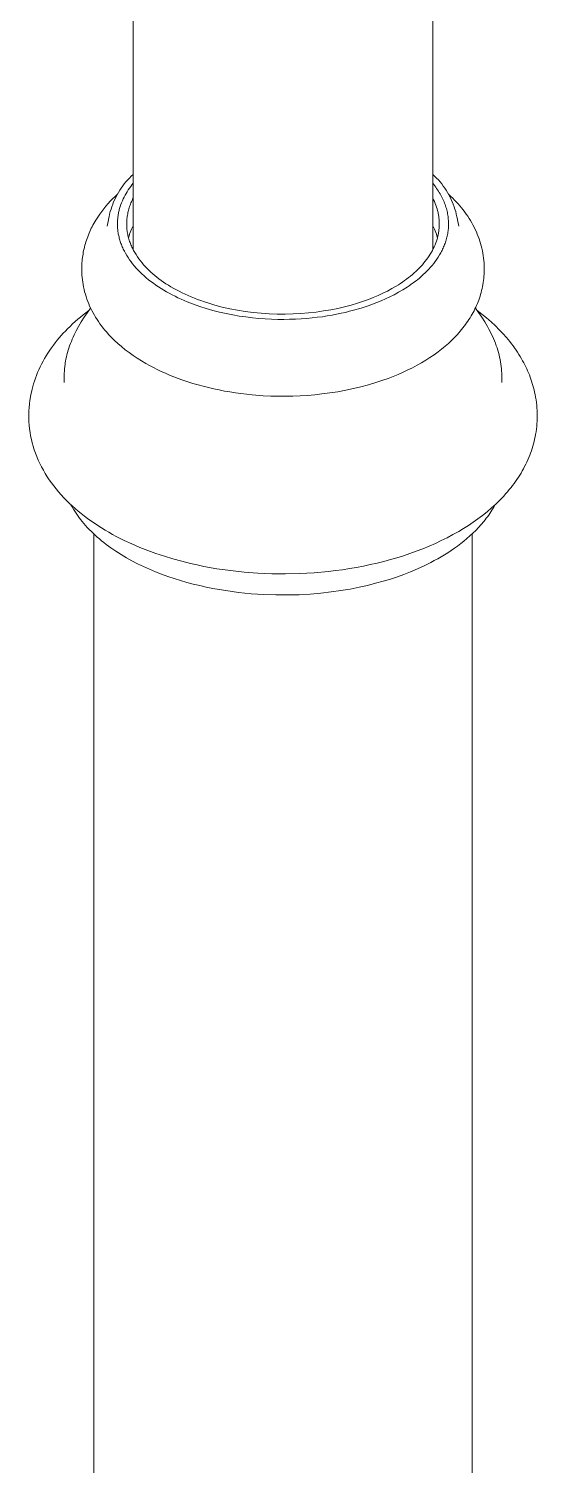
# Model space of a CAD drawing. Header units: millimetres. Extents: x -124 to 15640, y 659 to 4121.
# Drawn here: x 15412 to 15514.3, y 2555.3 to 2844.8 of the extents above; entities that cross this region are included whole.
import ezdxf

# ---------------------------------------------------------------- set-up
doc = ezdxf.new("R2010")
doc.units = ezdxf.units.MM
doc.layers.add('ZANO_R', color=7, linetype='Continuous', lineweight=0)

msp = doc.modelspace()

# ---------------------------------------------------------------- linework, layer by layer
at = {"layer": 'ZANO_R'}
for p, q in [((15433, 2800.29), (15433, 3364.63)), ((15493.3, 3366.05), (15493.3, 2800.29)), ((15431.2, 2813.55), (15431.53, 2813.96)), ((15431.53, 2813.96), (15431.88, 2814.35)), ((15431.88, 2814.35), (15432.24, 2814.73)), ((15432.24, 2814.73), (15432.61, 2815.1)), ((15432.61, 2815.1), (15433, 2815.46)), ((15493.3, 2815.46), (15493.68, 2815.1)), ((15493.68, 2815.1), (15494.06, 2814.73)), ((15494.06, 2814.73), (15494.42, 2814.35)), ((15494.42, 2814.35), (15494.76, 2813.96)), ((15494.76, 2813.96), (15495.1, 2813.55)), ((15428.85, 2810.57), (15429.34, 2811.05)), ((15429.28, 2810.43), (15429.5, 2810.9)), ((15429.34, 2811.05), (15429.84, 2811.52)), ((15429.5, 2810.9), (15429.75, 2811.37)), ((15429.75, 2811.37), (15430.01, 2811.82)), ((15430.01, 2811.82), (15430.28, 2812.27)), ((15430.28, 2812.27), (15430.57, 2812.71)), ((15430.57, 2812.71), (15430.88, 2813.14)), ((15430.88, 2813.14), (15431.2, 2813.55)), ((15431.17, 2810.9), (15430.98, 2810.53)), ((15431.36, 2811.27), (15431.17, 2810.9)), ((15431.57, 2811.64), (15431.36, 2811.27)), ((15431.78, 2811.99), (15431.57, 2811.64)), ((15432.01, 2812.34), (15431.78, 2811.99)), ((15432.24, 2812.69), (15432.01, 2812.34)), ((15432.49, 2813.03), (15432.24, 2812.69)), ((15432.74, 2813.36), (15432.49, 2813.03)), ((15433, 2813.69), (15432.74, 2813.36)), ((15493.3, 2813.69), (15493.51, 2813.43)), ((15493.51, 2813.43), (15493.71, 2813.17)), ((15493.71, 2813.17), (15493.9, 2812.91)), ((15493.9, 2812.91), (15494.08, 2812.65)), ((15494.08, 2812.65), (15494.26, 2812.39)), ((15494.26, 2812.39), (15494.44, 2812.12)), ((15494.44, 2812.12), (15494.6, 2811.85)), ((15494.6, 2811.85), (15494.76, 2811.59)), ((15494.76, 2811.59), (15494.91, 2811.32)), ((15494.91, 2811.32), (15495.05, 2811.05)), ((15495.05, 2811.05), (15495.19, 2810.78)), ((15495.1, 2813.55), (15495.42, 2813.13)), ((15495.42, 2813.13), (15495.72, 2812.71)), ((15495.72, 2812.71), (15496.01, 2812.27)), ((15496.01, 2812.27), (15496.29, 2811.82)), ((15496.29, 2811.82), (15496.55, 2811.37)), ((15496.45, 2811.52), (15496.95, 2811.05)), ((15496.55, 2811.37), (15496.79, 2810.9)), ((15496.79, 2810.9), (15497.02, 2810.43)), ((15496.95, 2811.05), (15497.33, 2810.68)), ((15426.27, 2807.49), (15426.66, 2808.02)), ((15426.66, 2808.02), (15427.06, 2808.55)), ((15427.06, 2808.55), (15427.49, 2809.07)), ((15427.49, 2809.07), (15427.93, 2809.58)), ((15427.93, 2809.58), (15428.38, 2810.08)), ((15428.38, 2810.08), (15428.85, 2810.57)), ((15428.38, 2807.97), (15428.53, 2808.47)), ((15428.53, 2808.47), (15428.69, 2808.97)), ((15428.69, 2808.97), (15428.87, 2809.46)), ((15428.87, 2809.46), (15429.06, 2809.95)), ((15429.06, 2809.95), (15429.28, 2810.43)), ((15430.15, 2808.18), (15430.1, 2807.98)), ((15430.2, 2808.38), (15430.15, 2808.18)), ((15430.25, 2808.58), (15430.2, 2808.38)), ((15430.37, 2808.98), (15430.25, 2808.58)), ((15430.51, 2809.38), (15430.37, 2808.98)), ((15430.65, 2809.77), (15430.51, 2809.38)), ((15430.81, 2810.15), (15430.65, 2809.77)), ((15430.98, 2810.53), (15430.81, 2810.15)), ((15431.93, 2807.78), (15431.99, 2808.03)), ((15431.99, 2808.03), (15432.05, 2808.27)), ((15432.05, 2808.27), (15432.12, 2808.52)), ((15432.12, 2808.52), (15432.2, 2808.76)), ((15432.2, 2808.76), (15432.28, 2809)), ((15432.28, 2809), (15432.36, 2809.25)), ((15432.36, 2809.25), (15432.45, 2809.49)), ((15432.45, 2809.49), (15432.55, 2809.73)), ((15432.55, 2809.73), (15432.66, 2809.97)), ((15432.66, 2809.97), (15432.76, 2810.21)), ((15432.76, 2810.21), (15432.88, 2810.45)), ((15432.88, 2810.45), (15433, 2810.69)), ((15493.3, 2810.69), (15493.47, 2810.34)), ((15493.47, 2810.34), (15493.64, 2809.99)), ((15493.64, 2809.99), (15493.79, 2809.63)), ((15493.79, 2809.63), (15493.93, 2809.27)), ((15493.93, 2809.27), (15494.05, 2808.9)), ((15494.05, 2808.9), (15494.17, 2808.54)), ((15494.17, 2808.54), (15494.27, 2808.17)), ((15494.27, 2808.17), (15494.36, 2807.79)), ((15495.19, 2810.78), (15495.32, 2810.51)), ((15495.32, 2810.51), (15495.44, 2810.24)), ((15495.44, 2810.24), (15495.56, 2809.97)), ((15495.56, 2809.97), (15495.67, 2809.7)), ((15495.67, 2809.7), (15495.77, 2809.43)), ((15495.77, 2809.43), (15495.87, 2809.16)), ((15495.87, 2809.16), (15495.95, 2808.88)), ((15495.95, 2808.88), (15496.03, 2808.61)), ((15496.03, 2808.61), (15496.11, 2808.34)), ((15496.11, 2808.34), (15496.18, 2808.07)), ((15496.18, 2808.07), (15496.24, 2807.8)), ((15497.02, 2810.43), (15497.23, 2809.95)), ((15497.23, 2809.95), (15497.43, 2809.46)), ((15497.33, 2810.68), (15497.7, 2810.3)), ((15497.43, 2809.46), (15497.61, 2808.97)), ((15497.61, 2808.97), (15497.77, 2808.47)), ((15497.7, 2810.3), (15498.07, 2809.91)), ((15497.77, 2808.47), (15497.91, 2807.97)), ((15498.07, 2809.91), (15498.42, 2809.52)), ((15498.42, 2809.52), (15498.76, 2809.12)), ((15498.76, 2809.12), (15499.1, 2808.72)), ((15499.1, 2808.72), (15499.42, 2808.31)), ((15499.42, 2808.31), (15499.74, 2807.89)), ((15424.73, 2804.94), (15424.9, 2805.27)), ((15424.9, 2805.27), (15425.08, 2805.6)), ((15425.08, 2805.6), (15425.26, 2805.92)), ((15425.26, 2805.92), (15425.45, 2806.24)), ((15425.45, 2806.24), (15425.85, 2806.87)), ((15425.85, 2806.87), (15426.27, 2807.49)), ((15427.75, 2805.06), (15428.03, 2806.35)), ((15427.98, 2805.91), (15428.05, 2806.43)), ((15428.05, 2806.43), (15428.14, 2806.95)), ((15428.14, 2806.95), (15428.25, 2807.46)), ((15428.25, 2807.46), (15428.38, 2807.97)), ((15429.83, 2805.89), (15429.82, 2805.68)), ((15429.82, 2805.68), (15429.82, 2805.46)), ((15429.82, 2805.46), (15429.82, 2805.25)), ((15429.82, 2805.25), (15429.83, 2805.03)), ((15429.84, 2806.1), (15429.83, 2805.89)), ((15429.85, 2806.31), (15429.84, 2806.1)), ((15429.87, 2806.52), (15429.85, 2806.31)), ((15429.89, 2806.73), (15429.87, 2806.52)), ((15429.92, 2806.94), (15429.89, 2806.73)), ((15429.95, 2807.15), (15429.92, 2806.94)), ((15429.98, 2807.36), (15429.95, 2807.15)), ((15430.02, 2807.57), (15429.98, 2807.36)), ((15430.06, 2807.77), (15430.02, 2807.57)), ((15430.1, 2807.98), (15430.06, 2807.77)), ((15431.68, 2805.57), (15431.69, 2805.82)), ((15431.68, 2805.33), (15431.68, 2805.57)), ((15431.69, 2805.08), (15431.68, 2805.33)), ((15431.69, 2805.82), (15431.7, 2806.06)), ((15431.7, 2806.06), (15431.71, 2806.31)), ((15431.71, 2806.31), (15431.74, 2806.55)), ((15431.74, 2806.55), (15431.76, 2806.8)), ((15431.76, 2806.8), (15431.8, 2807.04)), ((15431.8, 2807.04), (15431.84, 2807.29)), ((15431.84, 2807.29), (15431.88, 2807.54)), ((15431.88, 2807.54), (15431.93, 2807.78)), ((15433, 2805.14), (15432.83, 2804.81)), ((15493.47, 2804.81), (15493.3, 2805.14)), ((15494.36, 2807.79), (15494.4, 2807.61)), ((15494.4, 2807.61), (15494.44, 2807.42)), ((15494.44, 2807.42), (15494.47, 2807.23)), ((15494.47, 2807.23), (15494.5, 2807.04)), ((15494.5, 2807.04), (15494.53, 2806.85)), ((15494.53, 2806.85), (15494.55, 2806.66)), ((15494.55, 2806.66), (15494.57, 2806.47)), ((15494.57, 2806.47), (15494.58, 2806.28)), ((15494.58, 2806.28), (15494.6, 2806.09)), ((15494.6, 2806.09), (15494.61, 2805.9)), ((15494.61, 2805.13), (15494.6, 2804.93)), ((15494.61, 2805.9), (15494.61, 2805.7)), ((15494.61, 2805.7), (15494.61, 2805.51)), ((15494.61, 2805.51), (15494.61, 2805.32)), ((15494.61, 2805.32), (15494.61, 2805.13)), ((15496.24, 2807.8), (15496.29, 2807.53)), ((15496.29, 2807.53), (15496.33, 2807.26)), ((15496.33, 2807.26), (15496.37, 2806.99)), ((15496.37, 2806.99), (15496.41, 2806.72)), ((15496.41, 2806.72), (15496.43, 2806.45)), ((15496.43, 2806.45), (15496.45, 2806.18)), ((15496.45, 2806.18), (15496.47, 2805.91)), ((15496.47, 2805.12), (15496.46, 2804.86)), ((15496.47, 2805.91), (15496.47, 2805.65)), ((15496.47, 2805.65), (15496.47, 2805.38)), ((15496.47, 2805.38), (15496.47, 2805.12)), ((15497.91, 2807.97), (15498.04, 2807.46)), ((15498.04, 2807.46), (15498.15, 2806.94)), ((15498.15, 2806.94), (15498.25, 2806.43)), ((15498.25, 2806.43), (15498.32, 2805.91)), ((15498.27, 2806.35), (15498.54, 2805.06)), ((15499.74, 2807.89), (15500.04, 2807.47)), ((15500.04, 2807.47), (15500.33, 2807.05)), ((15500.33, 2807.05), (15500.61, 2806.61)), ((15500.61, 2806.61), (15500.89, 2806.17)), ((15500.89, 2806.17), (15501.15, 2805.73)), ((15501.15, 2805.73), (15501.39, 2805.28)), ((15501.39, 2805.28), (15501.63, 2804.82)), ((15423.48, 2801.88), (15423.59, 2802.23)), ((15423.59, 2802.23), (15423.71, 2802.58)), ((15423.71, 2802.58), (15423.83, 2802.92)), ((15423.83, 2802.92), (15423.97, 2803.27)), ((15423.97, 2803.27), (15424.11, 2803.61)), ((15424.11, 2803.61), (15424.25, 2803.94)), ((15424.25, 2803.94), (15424.4, 2804.28)), ((15424.4, 2804.28), (15424.56, 2804.61)), ((15424.56, 2804.61), (15424.73, 2804.94)), ((15429.83, 2805.03), (15429.84, 2804.82)), ((15429.84, 2804.82), (15429.86, 2804.6)), ((15429.86, 2804.6), (15429.88, 2804.38)), ((15429.88, 2804.38), (15429.9, 2804.17)), ((15429.9, 2804.17), (15429.93, 2803.95)), ((15429.93, 2803.95), (15429.96, 2803.73)), ((15429.96, 2803.73), (15430, 2803.51)), ((15430, 2803.51), (15430.04, 2803.29)), ((15430.04, 2803.29), (15430.09, 2803.07)), ((15430.09, 2803.07), (15430.14, 2802.86)), ((15430.14, 2802.86), (15430.19, 2802.64)), ((15430.19, 2802.64), (15430.25, 2802.42)), ((15430.25, 2802.42), (15430.31, 2802.2)), ((15431.7, 2804.84), (15431.69, 2805.08)), ((15431.72, 2804.6), (15431.7, 2804.84)), ((15431.74, 2804.35), (15431.72, 2804.6)), ((15431.77, 2804.11), (15431.74, 2804.35)), ((15431.81, 2803.87), (15431.77, 2804.11)), ((15431.85, 2803.63), (15431.81, 2803.87)), ((15431.89, 2803.39), (15431.85, 2803.63)), ((15431.94, 2803.15), (15431.89, 2803.39)), ((15432, 2802.92), (15431.94, 2803.15)), ((15432.06, 2802.68), (15432, 2802.92)), ((15432.16, 2803.08), (15432.05, 2802.72)), ((15432.13, 2802.45), (15432.06, 2802.68)), ((15432.2, 2802.21), (15432.13, 2802.45)), ((15432.27, 2803.43), (15432.16, 2803.08)), ((15432.28, 2801.98), (15432.2, 2802.21)), ((15432.39, 2803.78), (15432.27, 2803.43)), ((15432.53, 2804.13), (15432.39, 2803.78)), ((15432.68, 2804.47), (15432.53, 2804.13)), ((15432.83, 2804.81), (15432.68, 2804.47)), ((15493.62, 2804.47), (15493.47, 2804.81)), ((15493.77, 2804.13), (15493.62, 2804.47)), ((15493.9, 2803.78), (15493.77, 2804.13)), ((15494.03, 2803.43), (15493.9, 2803.78)), ((15494.14, 2803.08), (15494.03, 2803.43)), ((15494.1, 2802.23), (15494.04, 2802.04)), ((15494.16, 2802.43), (15494.1, 2802.23)), ((15494.25, 2802.72), (15494.14, 2803.08)), ((15494.22, 2802.62), (15494.16, 2802.43)), ((15494.27, 2802.81), (15494.22, 2802.62)), ((15494.32, 2803), (15494.27, 2802.81)), ((15494.36, 2803.2), (15494.32, 2803)), ((15494.4, 2803.39), (15494.36, 2803.2)), ((15494.44, 2803.58), (15494.4, 2803.39)), ((15494.47, 2803.78), (15494.44, 2803.58)), ((15494.5, 2803.97), (15494.47, 2803.78)), ((15494.53, 2804.16), (15494.5, 2803.97)), ((15494.55, 2804.36), (15494.53, 2804.16)), ((15494.57, 2804.55), (15494.55, 2804.36)), ((15494.59, 2804.74), (15494.57, 2804.55)), ((15494.6, 2804.93), (15494.59, 2804.74)), ((15496.01, 2802.3), (15495.94, 2802.05)), ((15496.08, 2802.55), (15496.01, 2802.3)), ((15496.15, 2802.8), (15496.08, 2802.55)), ((15496.21, 2803.05), (15496.15, 2802.8)), ((15496.26, 2803.31), (15496.21, 2803.05)), ((15496.31, 2803.56), (15496.26, 2803.31)), ((15496.35, 2803.82), (15496.31, 2803.56)), ((15496.38, 2804.07), (15496.35, 2803.82)), ((15496.41, 2804.33), (15496.38, 2804.07)), ((15496.44, 2804.59), (15496.41, 2804.33)), ((15496.46, 2804.86), (15496.44, 2804.59)), ((15501.63, 2804.82), (15501.86, 2804.35)), ((15501.86, 2804.35), (15502.07, 2803.9)), ((15502.07, 2803.9), (15502.26, 2803.44)), ((15502.26, 2803.44), (15502.45, 2802.97)), ((15502.45, 2802.97), (15502.62, 2802.5)), ((15502.62, 2802.5), (15502.78, 2802.03)), ((15422.83, 2799.08), (15422.89, 2799.43)), ((15422.89, 2799.43), (15422.95, 2799.78)), ((15422.95, 2799.78), (15423.02, 2800.14)), ((15423.02, 2800.14), (15423.1, 2800.49)), ((15423.1, 2800.49), (15423.18, 2800.84)), ((15423.18, 2800.84), (15423.27, 2801.19)), ((15423.27, 2801.19), (15423.37, 2801.54)), ((15423.37, 2801.54), (15423.48, 2801.88)), ((15430.31, 2802.2), (15430.38, 2801.98)), ((15430.38, 2801.98), (15430.46, 2801.76)), ((15430.46, 2801.76), (15430.53, 2801.54)), ((15430.53, 2801.54), (15430.62, 2801.32)), ((15430.62, 2801.32), (15430.7, 2801.1)), ((15430.7, 2801.1), (15430.79, 2800.88)), ((15430.79, 2800.88), (15430.89, 2800.66)), ((15430.89, 2800.66), (15430.99, 2800.44)), ((15430.99, 2800.44), (15431.1, 2800.22)), ((15431.1, 2800.22), (15431.21, 2800.01)), ((15431.21, 2800.01), (15431.44, 2799.57)), ((15431.44, 2799.57), (15431.69, 2799.14)), ((15432.36, 2801.75), (15432.28, 2801.98)), ((15432.45, 2801.52), (15432.36, 2801.75)), ((15432.54, 2801.29), (15432.45, 2801.52)), ((15432.63, 2801.06), (15432.54, 2801.29)), ((15432.73, 2800.84), (15432.63, 2801.06)), ((15432.84, 2800.61), (15432.73, 2800.84)), ((15432.95, 2800.39), (15432.84, 2800.61)), ((15433.07, 2800.17), (15432.95, 2800.39)), ((15433.18, 2799.95), (15433.07, 2800.17)), ((15433.31, 2799.73), (15433.18, 2799.95)), ((15433.44, 2799.51), (15433.31, 2799.73)), ((15433.57, 2799.3), (15433.44, 2799.51)), ((15492.8, 2799.41), (15492.56, 2799.04)), ((15493.02, 2799.78), (15492.8, 2799.41)), ((15493.22, 2800.15), (15493.02, 2799.78)), ((15493.41, 2800.52), (15493.22, 2800.15)), ((15493.59, 2800.9), (15493.41, 2800.52)), ((15493.76, 2801.28), (15493.59, 2800.9)), ((15493.91, 2801.66), (15493.76, 2801.28)), ((15494.04, 2802.04), (15493.91, 2801.66)), ((15494.8, 2799.47), (15494.67, 2799.24)), ((15494.92, 2799.69), (15494.8, 2799.47)), ((15495.05, 2799.92), (15494.92, 2799.69)), ((15495.16, 2800.15), (15495.05, 2799.92)), ((15495.28, 2800.38), (15495.16, 2800.15)), ((15495.39, 2800.61), (15495.28, 2800.38)), ((15495.49, 2800.85), (15495.39, 2800.61)), ((15495.59, 2801.09), (15495.49, 2800.85)), ((15495.68, 2801.33), (15495.59, 2801.09)), ((15495.77, 2801.57), (15495.68, 2801.33)), ((15495.86, 2801.81), (15495.77, 2801.57)), ((15495.94, 2802.05), (15495.86, 2801.81)), ((15502.78, 2802.03), (15502.92, 2801.55)), ((15502.92, 2801.55), (15503.06, 2801.07)), ((15503.06, 2801.07), (15503.18, 2800.58)), ((15503.18, 2800.58), (15503.29, 2800.09)), ((15503.29, 2800.09), (15503.38, 2799.6)), ((15503.38, 2799.6), (15503.46, 2799.11)), ((15422.63, 2796.63), (15422.64, 2796.98)), ((15422.63, 2796.15), (15422.63, 2796.63)), ((15422.64, 2796.98), (15422.66, 2797.33)), ((15422.66, 2797.33), (15422.68, 2797.68)), ((15422.68, 2797.68), (15422.71, 2798.04)), ((15422.71, 2798.04), (15422.74, 2798.39)), ((15422.74, 2798.39), (15422.78, 2798.73)), ((15422.78, 2798.73), (15422.83, 2799.08)), ((15431.69, 2799.14), (15431.96, 2798.71)), ((15431.96, 2798.71), (15432.25, 2798.28)), ((15432.25, 2798.28), (15432.56, 2797.86)), ((15432.56, 2797.86), (15432.88, 2797.44)), ((15432.88, 2797.44), (15433.22, 2797.03)), ((15433.22, 2797.03), (15433.58, 2796.61)), ((15433.84, 2798.88), (15433.57, 2799.3)), ((15433.58, 2796.61), (15433.96, 2796.21)), ((15434.14, 2798.46), (15433.84, 2798.88)), ((15434.44, 2798.05), (15434.14, 2798.46)), ((15434.77, 2797.65), (15434.44, 2798.05)), ((15435.1, 2797.26), (15434.77, 2797.65)), ((15435.45, 2796.87), (15435.1, 2797.26)), ((15435.81, 2796.5), (15435.45, 2796.87)), ((15436.18, 2796.13), (15435.81, 2796.5)), ((15490.58, 2796.59), (15490.25, 2796.26)), ((15490.9, 2796.93), (15490.58, 2796.59)), ((15491.21, 2797.27), (15490.9, 2796.93)), ((15491.5, 2797.62), (15491.21, 2797.27)), ((15491.79, 2797.97), (15491.5, 2797.62)), ((15492.06, 2798.32), (15491.79, 2797.97)), ((15492.32, 2798.68), (15492.06, 2798.32)), ((15492.56, 2799.04), (15492.32, 2798.68)), ((15492.83, 2796.75), (15492.48, 2796.36)), ((15493.17, 2797.14), (15492.83, 2796.75)), ((15493.5, 2797.54), (15493.17, 2797.14)), ((15493.81, 2797.95), (15493.5, 2797.54)), ((15494.11, 2798.37), (15493.81, 2797.95)), ((15494.4, 2798.8), (15494.11, 2798.37)), ((15494.67, 2799.24), (15494.4, 2798.8)), ((15503.46, 2799.11), (15503.53, 2798.62)), ((15503.53, 2798.62), (15503.58, 2798.12)), ((15503.58, 2798.12), (15503.62, 2797.62)), ((15503.62, 2797.62), (15503.65, 2797.13)), ((15503.65, 2797.13), (15503.66, 2796.63)), ((15503.66, 2796.63), (15503.66, 2796.2)), ((15422.65, 2795.67), (15422.63, 2796.15)), ((15422.67, 2795.19), (15422.65, 2795.67)), ((15422.71, 2794.71), (15422.67, 2795.19)), ((15422.76, 2794.23), (15422.71, 2794.71)), ((15422.83, 2793.75), (15422.76, 2794.23)), ((15422.91, 2793.28), (15422.83, 2793.75)), ((15433.96, 2796.21), (15434.35, 2795.81)), ((15434.35, 2795.81), (15434.76, 2795.41)), ((15434.76, 2795.41), (15435.19, 2795.02)), ((15435.19, 2795.02), (15435.63, 2794.64)), ((15435.63, 2794.64), (15436.09, 2794.26)), ((15436.09, 2794.26), (15436.56, 2793.89)), ((15436.55, 2795.79), (15436.18, 2796.13)), ((15436.93, 2795.45), (15436.55, 2795.79)), ((15436.56, 2793.89), (15437.05, 2793.53)), ((15437.33, 2795.11), (15436.93, 2795.45)), ((15437.05, 2793.53), (15437.55, 2793.17)), ((15437.75, 2794.77), (15437.33, 2795.11)), ((15438.18, 2794.44), (15437.75, 2794.77)), ((15438.63, 2794.1), (15438.18, 2794.44)), ((15439.1, 2793.78), (15438.63, 2794.1)), ((15439.58, 2793.45), (15439.1, 2793.78)), ((15486.82, 2793.52), (15486.39, 2793.25)), ((15487.24, 2793.8), (15486.82, 2793.52)), ((15487.64, 2794.09), (15487.24, 2793.8)), ((15488.04, 2794.38), (15487.64, 2794.09)), ((15488.44, 2794.68), (15488.04, 2794.38)), ((15488.82, 2794.99), (15488.44, 2794.68)), ((15489.19, 2795.3), (15488.82, 2794.99)), ((15489.38, 2793.63), (15488.97, 2793.33)), ((15489.55, 2795.61), (15489.19, 2795.3)), ((15489.79, 2793.94), (15489.38, 2793.63)), ((15489.91, 2795.93), (15489.55, 2795.61)), ((15490.2, 2794.25), (15489.79, 2793.94)), ((15490.25, 2796.26), (15489.91, 2795.93)), ((15490.6, 2794.58), (15490.2, 2794.25)), ((15490.99, 2794.92), (15490.6, 2794.58)), ((15491.38, 2795.27), (15490.99, 2794.92)), ((15491.76, 2795.62), (15491.38, 2795.27)), ((15492.12, 2795.99), (15491.76, 2795.62)), ((15492.48, 2796.36), (15492.12, 2795.99)), ((15503.46, 2793.67), (15503.39, 2793.25)), ((15503.52, 2794.09), (15503.46, 2793.67)), ((15503.56, 2794.51), (15503.52, 2794.09)), ((15503.6, 2794.93), (15503.56, 2794.51)), ((15503.63, 2795.36), (15503.6, 2794.93)), ((15503.65, 2795.78), (15503.63, 2795.36)), ((15503.66, 2796.2), (15503.65, 2795.78)), ((15422.99, 2792.81), (15422.91, 2793.28)), ((15423.1, 2792.31), (15422.99, 2792.81)), ((15423.22, 2791.82), (15423.1, 2792.31)), ((15423.36, 2791.33), (15423.22, 2791.82)), ((15423.51, 2790.84), (15423.36, 2791.33)), ((15423.67, 2790.36), (15423.51, 2790.84)), ((15437.55, 2793.17), (15438.07, 2792.82)), ((15438.07, 2792.82), (15438.6, 2792.48)), ((15438.6, 2792.48), (15439.14, 2792.15)), ((15439.14, 2792.15), (15439.69, 2791.83)), ((15440.08, 2793.14), (15439.58, 2793.45)), ((15439.69, 2791.83), (15440.26, 2791.51)), ((15440.6, 2792.82), (15440.08, 2793.14)), ((15440.26, 2791.51), (15440.83, 2791.2)), ((15441.14, 2792.51), (15440.6, 2792.82)), ((15440.83, 2791.2), (15441.42, 2790.91)), ((15441.69, 2792.21), (15441.14, 2792.51)), ((15441.42, 2790.91), (15442.01, 2790.62)), ((15442.25, 2791.91), (15441.69, 2792.21)), ((15442.83, 2791.62), (15442.25, 2791.91)), ((15443.43, 2791.33), (15442.83, 2791.62)), ((15444.05, 2791.06), (15443.43, 2791.33)), ((15444.67, 2790.79), (15444.05, 2791.06)), ((15445.32, 2790.53), (15444.67, 2790.79)), ((15481.33, 2790.66), (15480.35, 2790.28)), ((15482.29, 2791.07), (15481.33, 2790.66)), ((15483.24, 2791.51), (15482.29, 2791.07)), ((15484.17, 2791.97), (15483.24, 2791.51)), ((15484.65, 2790.79), (15483.78, 2790.38)), ((15485.08, 2792.46), (15484.17, 2791.97)), ((15485.53, 2791.23), (15484.65, 2790.79)), ((15485.96, 2792.98), (15485.08, 2792.46)), ((15486.4, 2791.71), (15485.53, 2791.23)), ((15486.39, 2793.25), (15485.96, 2792.98)), ((15487.27, 2792.21), (15486.4, 2791.71)), ((15488.12, 2792.75), (15487.27, 2792.21)), ((15488.55, 2793.04), (15488.12, 2792.75)), ((15488.97, 2793.33), (15488.55, 2793.04)), ((15502.81, 2790.92), (15502.69, 2790.54)), ((15502.93, 2791.3), (15502.81, 2790.92)), ((15503.04, 2791.69), (15502.93, 2791.3)), ((15503.14, 2792.07), (15503.04, 2791.69)), ((15503.23, 2792.46), (15503.14, 2792.07)), ((15503.31, 2792.86), (15503.23, 2792.46)), ((15503.39, 2793.25), (15503.31, 2792.86)), ((15423.49, 2787.61), (15424.06, 2788.03)), ((15423.85, 2789.89), (15423.67, 2790.36)), ((15423.77, 2787.63), (15424.42, 2788.54)), ((15424.03, 2789.41), (15423.85, 2789.89)), ((15424.23, 2788.95), (15424.03, 2789.41)), ((15424.45, 2788.48), (15424.23, 2788.95)), ((15424.68, 2788.02), (15424.45, 2788.48)), ((15424.92, 2787.56), (15424.68, 2788.02)), ((15442.01, 2790.62), (15442.62, 2790.34)), ((15442.62, 2790.34), (15443.23, 2790.07)), ((15443.23, 2790.07), (15443.85, 2789.81)), ((15443.85, 2789.81), (15445.11, 2789.31)), ((15445.11, 2789.31), (15446.4, 2788.86)), ((15445.97, 2790.27), (15445.32, 2790.53)), ((15446.64, 2790.03), (15445.97, 2790.27)), ((15446.4, 2788.86), (15447.7, 2788.44)), ((15447.33, 2789.79), (15446.64, 2790.03)), ((15448.02, 2789.56), (15447.33, 2789.79)), ((15447.7, 2788.44), (15449.02, 2788.07)), ((15449.45, 2789.14), (15448.02, 2789.56)), ((15449.02, 2788.07), (15450.35, 2787.73)), ((15450.92, 2788.75), (15449.45, 2789.14)), ((15452.43, 2788.41), (15450.92, 2788.75)), ((15453.98, 2788.11), (15452.43, 2788.41)), ((15455.55, 2787.86), (15453.98, 2788.11)), ((15457.14, 2787.66), (15455.55, 2787.86)), ((15469.83, 2787.74), (15468.3, 2787.57)), ((15471.32, 2787.95), (15469.83, 2787.74)), ((15472.77, 2788.2), (15471.32, 2787.95)), ((15474.19, 2788.48), (15472.77, 2788.2)), ((15475.56, 2788.8), (15474.19, 2788.48)), ((15476.88, 2789.15), (15475.56, 2788.8)), ((15475.72, 2787.67), (15476.56, 2787.88)), ((15476.56, 2787.88), (15477.37, 2788.09)), ((15478.15, 2789.52), (15476.88, 2789.15)), ((15477.37, 2788.09), (15478.9, 2788.54)), ((15479.36, 2789.92), (15478.15, 2789.52)), ((15478.9, 2788.54), (15480.32, 2789)), ((15480.35, 2790.28), (15479.36, 2789.92)), ((15481.18, 2789.31), (15480.32, 2789)), ((15482.04, 2789.64), (15481.18, 2789.31)), ((15482.9, 2790), (15482.04, 2789.64)), ((15483.78, 2790.38), (15482.9, 2790)), ((15501.61, 2788.01), (15501.43, 2787.66)), ((15501.79, 2788.36), (15501.61, 2788.01)), ((15501.96, 2788.71), (15501.79, 2788.36)), ((15501.87, 2788.53), (15502.53, 2787.63)), ((15502.12, 2789.07), (15501.96, 2788.71)), ((15502.27, 2789.43), (15502.12, 2789.07)), ((15502.24, 2788.04), (15503.2, 2787.31)), ((15502.42, 2789.79), (15502.27, 2789.43)), ((15502.55, 2790.16), (15502.42, 2789.79)), ((15502.69, 2790.54), (15502.55, 2790.16)), ((15419.78, 2784.35), (15420.28, 2784.85)), ((15420.28, 2784.85), (15420.79, 2785.33)), ((15420.79, 2785.33), (15421.32, 2785.81)), ((15421.32, 2785.81), (15421.85, 2786.27)), ((15421.85, 2786.27), (15422.39, 2786.73)), ((15421.98, 2784.79), (15422.55, 2785.75)), ((15422.39, 2786.73), (15422.94, 2787.17)), ((15422.55, 2785.75), (15423.14, 2786.7)), ((15422.94, 2787.17), (15423.49, 2787.61)), ((15423.14, 2786.7), (15423.77, 2787.63)), ((15425.17, 2787.11), (15424.92, 2787.56)), ((15425.43, 2786.67), (15425.17, 2787.11)), ((15425.71, 2786.24), (15425.43, 2786.67)), ((15425.99, 2785.81), (15425.71, 2786.24)), ((15426.29, 2785.39), (15425.99, 2785.81)), ((15426.61, 2784.94), (15426.29, 2785.39)), ((15426.95, 2784.5), (15426.61, 2784.94)), ((15450.35, 2787.73), (15451.68, 2787.43)), ((15451.68, 2787.43), (15453.02, 2787.16)), ((15453.02, 2787.16), (15454.35, 2786.93)), ((15454.35, 2786.93), (15455.67, 2786.74)), ((15455.67, 2786.74), (15456.98, 2786.58)), ((15456.98, 2786.58), (15458.28, 2786.46)), ((15458.74, 2787.51), (15457.14, 2787.66)), ((15458.28, 2786.46), (15459.57, 2786.36)), ((15460.35, 2787.4), (15458.74, 2787.51)), ((15459.57, 2786.36), (15460.83, 2786.3)), ((15461.97, 2787.34), (15460.35, 2787.4)), ((15460.83, 2786.3), (15462.08, 2786.26)), ((15463.57, 2787.33), (15461.97, 2787.34)), ((15462.08, 2786.26), (15463.3, 2786.25)), ((15463.3, 2786.25), (15464.49, 2786.27)), ((15465.17, 2787.36), (15463.57, 2787.33)), ((15464.49, 2786.27), (15465.66, 2786.31)), ((15466.75, 2787.45), (15465.17, 2787.36)), ((15465.66, 2786.31), (15466.8, 2786.37)), ((15468.3, 2787.57), (15466.75, 2787.45)), ((15466.8, 2786.37), (15467.91, 2786.45)), ((15467.91, 2786.45), (15468.99, 2786.55)), ((15468.99, 2786.55), (15470.05, 2786.67)), ((15470.05, 2786.67), (15471.07, 2786.8)), ((15471.07, 2786.8), (15472.06, 2786.95)), ((15472.06, 2786.95), (15473.02, 2787.12)), ((15473.02, 2787.12), (15473.95, 2787.29)), ((15473.95, 2787.29), (15474.85, 2787.48)), ((15474.85, 2787.48), (15475.72, 2787.67)), ((15499.63, 2784.87), (15499.37, 2784.54)), ((15499.88, 2785.2), (15499.63, 2784.87)), ((15500.12, 2785.54), (15499.88, 2785.2)), ((15500.36, 2785.89), (15500.12, 2785.54)), ((15500.59, 2786.24), (15500.36, 2785.89)), ((15500.82, 2786.59), (15500.59, 2786.24)), ((15501.03, 2786.95), (15500.82, 2786.59)), ((15501.24, 2787.32), (15501.03, 2786.95)), ((15501.43, 2787.66), (15501.24, 2787.32)), ((15502.53, 2787.63), (15503.16, 2786.7)), ((15503.16, 2786.7), (15503.75, 2785.75)), ((15503.2, 2787.31), (15504.13, 2786.55)), ((15503.75, 2785.75), (15504.31, 2784.79)), ((15504.13, 2786.55), (15505.04, 2785.76)), ((15505.04, 2785.76), (15505.92, 2784.94)), ((15505.92, 2784.94), (15506.69, 2784.17)), ((15417.3, 2781.55), (15417.69, 2782.04)), ((15417.69, 2782.04), (15418.09, 2782.52)), ((15418.09, 2782.52), (15418.5, 2782.99)), ((15418.5, 2782.99), (15418.92, 2783.45)), ((15418.92, 2783.45), (15419.34, 2783.91)), ((15419.34, 2783.91), (15419.78, 2784.35)), ((15420.54, 2781.81), (15420.73, 2782.26)), ((15420.73, 2782.26), (15420.92, 2782.7)), ((15420.92, 2782.7), (15421.13, 2783.15)), ((15421.13, 2783.15), (15421.53, 2783.94)), ((15421.53, 2783.94), (15421.98, 2784.79)), ((15427.3, 2784.07), (15426.95, 2784.5)), ((15427.66, 2783.65), (15427.3, 2784.07)), ((15428.03, 2783.23), (15427.66, 2783.65)), ((15428.42, 2782.82), (15428.03, 2783.23)), ((15428.81, 2782.42), (15428.42, 2782.82)), ((15429.21, 2782.02), (15428.81, 2782.42)), ((15429.91, 2781.38), (15429.21, 2782.02)), ((15497.09, 2782.03), (15496.44, 2781.42)), ((15497.69, 2782.62), (15497.09, 2782.03)), ((15498.27, 2783.24), (15497.69, 2782.62)), ((15498.56, 2783.56), (15498.27, 2783.24)), ((15498.83, 2783.88), (15498.56, 2783.56)), ((15499.11, 2784.2), (15498.83, 2783.88)), ((15499.37, 2784.54), (15499.11, 2784.2)), ((15504.31, 2784.79), (15504.58, 2784.29)), ((15504.58, 2784.29), (15504.85, 2783.8)), ((15504.85, 2783.8), (15505.08, 2783.33)), ((15505.08, 2783.33), (15505.3, 2782.86)), ((15505.3, 2782.86), (15505.51, 2782.39)), ((15505.51, 2782.39), (15505.71, 2781.92)), ((15506.69, 2784.17), (15507.43, 2783.39)), ((15507.43, 2783.39), (15508.14, 2782.59)), ((15508.14, 2782.59), (15508.48, 2782.18)), ((15508.48, 2782.18), (15508.82, 2781.77)), ((15415.5, 2778.94), (15415.84, 2779.48)), ((15415.84, 2779.48), (15416.19, 2780.02)), ((15416.19, 2780.02), (15416.56, 2780.55)), ((15416.56, 2780.55), (15416.93, 2781.05)), ((15416.93, 2781.05), (15417.3, 2781.55)), ((15419.55, 2778.69), (15419.66, 2779.13)), ((15419.66, 2779.13), (15419.78, 2779.58)), ((15419.78, 2779.58), (15419.91, 2780.02)), ((15419.91, 2780.02), (15420.05, 2780.47)), ((15420.05, 2780.47), (15420.2, 2780.93)), ((15420.2, 2780.93), (15420.37, 2781.38)), ((15420.37, 2781.38), (15420.54, 2781.81)), ((15430.63, 2780.76), (15429.91, 2781.38)), ((15431.37, 2780.15), (15430.63, 2780.76)), ((15432.15, 2779.56), (15431.37, 2780.15)), ((15432.96, 2778.99), (15432.15, 2779.56)), ((15493.56, 2779.14), (15492.74, 2778.58)), ((15494.37, 2779.73), (15493.56, 2779.14)), ((15495.08, 2780.27), (15494.37, 2779.73)), ((15495.77, 2780.84), (15495.08, 2780.27)), ((15496.44, 2781.42), (15495.77, 2780.84)), ((15505.71, 2781.92), (15505.9, 2781.44)), ((15505.9, 2781.44), (15506.08, 2780.96)), ((15506.08, 2780.96), (15506.24, 2780.5)), ((15506.24, 2780.5), (15506.39, 2780.03)), ((15506.39, 2780.03), (15506.52, 2779.57)), ((15506.52, 2779.57), (15506.65, 2779.1)), ((15506.65, 2779.1), (15506.76, 2778.63)), ((15508.82, 2781.77), (15509.14, 2781.36)), ((15509.14, 2781.36), (15509.46, 2780.93)), ((15509.46, 2780.93), (15509.76, 2780.51)), ((15509.76, 2780.51), (15510.06, 2780.08)), ((15510.06, 2780.08), (15510.35, 2779.65)), ((15510.35, 2779.65), (15510.63, 2779.21)), ((15510.63, 2779.21), (15510.9, 2778.77)), ((15414, 2776.1), (15414.27, 2776.68)), ((15414.27, 2776.68), (15414.55, 2777.26)), ((15414.55, 2777.26), (15414.85, 2777.83)), ((15414.85, 2777.83), (15415.17, 2778.39)), ((15415.17, 2778.39), (15415.5, 2778.94)), ((15419.14, 2775.85), (15419.17, 2776.3)), ((15419.17, 2776.3), (15419.22, 2776.75)), ((15419.22, 2776.75), (15419.28, 2777.2)), ((15419.28, 2777.2), (15419.33, 2777.51)), ((15419.33, 2777.51), (15419.38, 2777.83)), ((15419.38, 2777.83), (15419.46, 2778.26)), ((15419.46, 2778.26), (15419.55, 2778.69)), ((15433.79, 2778.43), (15432.96, 2778.99)), ((15434.64, 2777.89), (15433.79, 2778.43)), ((15435.53, 2777.37), (15434.64, 2777.89)), ((15436.28, 2776.95), (15435.53, 2777.37)), ((15437.06, 2776.54), (15436.28, 2776.95)), ((15437.84, 2776.15), (15437.06, 2776.54)), ((15489.2, 2776.52), (15488.27, 2776.06)), ((15490.13, 2777.01), (15489.2, 2776.52)), ((15491.04, 2777.53), (15490.13, 2777.01)), ((15491.89, 2778.04), (15491.04, 2777.53)), ((15492.74, 2778.58), (15491.89, 2778.04)), ((15506.76, 2778.63), (15506.86, 2778.15)), ((15506.86, 2778.15), (15506.94, 2777.68)), ((15506.94, 2777.68), (15507.02, 2777.2)), ((15507.02, 2777.2), (15507.08, 2776.75)), ((15507.08, 2776.75), (15507.12, 2776.3)), ((15507.12, 2776.3), (15507.16, 2775.85)), ((15510.9, 2778.77), (15511.17, 2778.32)), ((15511.17, 2778.32), (15511.39, 2777.92)), ((15511.39, 2777.92), (15511.61, 2777.52)), ((15511.61, 2777.52), (15511.82, 2777.12)), ((15511.82, 2777.12), (15512.02, 2776.71)), ((15512.02, 2776.71), (15512.21, 2776.3)), ((15512.21, 2776.3), (15512.39, 2775.89)), ((15412.78, 2772.74), (15412.94, 2773.29)), ((15412.94, 2773.29), (15413.12, 2773.84)), ((15413.12, 2773.84), (15413.31, 2774.42)), ((15413.31, 2774.42), (15413.53, 2774.98)), ((15413.53, 2774.98), (15413.76, 2775.55)), ((15413.76, 2775.55), (15414, 2776.1)), ((15419.1, 2774.95), (15419.12, 2775.39)), ((15419.1, 2774.5), (15419.1, 2774.95)), ((15419.11, 2773.99), (15419.1, 2774.5)), ((15419.13, 2773.52), (15419.11, 2773.99)), ((15419.12, 2775.39), (15419.14, 2775.85)), ((15438.65, 2775.76), (15437.84, 2776.15)), ((15439.47, 2775.39), (15438.65, 2775.76)), ((15440.3, 2775.04), (15439.47, 2775.39)), ((15441.15, 2774.69), (15440.3, 2775.04)), ((15442.02, 2774.36), (15441.15, 2774.69)), ((15443, 2774.01), (15442.02, 2774.36)), ((15444, 2773.67), (15443, 2774.01)), ((15445.02, 2773.35), (15444, 2773.67)), ((15446.04, 2773.05), (15445.02, 2773.35)), ((15481.82, 2773.52), (15480.34, 2773.08)), ((15483.26, 2774), (15481.82, 2773.52)), ((15484.29, 2774.37), (15483.26, 2774)), ((15485.31, 2774.76), (15484.29, 2774.37)), ((15486.32, 2775.17), (15485.31, 2774.76)), ((15487.32, 2775.61), (15486.32, 2775.17)), ((15488.27, 2776.06), (15487.32, 2775.61)), ((15507.16, 2775.85), (15507.18, 2775.39)), ((15507.19, 2773.99), (15507.17, 2773.52)), ((15507.18, 2775.39), (15507.19, 2774.95)), ((15507.19, 2774.95), (15507.2, 2774.5)), ((15507.2, 2774.5), (15507.19, 2773.99)), ((15512.39, 2775.89), (15512.57, 2775.47)), ((15512.57, 2775.47), (15512.74, 2775.06)), ((15512.74, 2775.06), (15512.9, 2774.63)), ((15512.9, 2774.63), (15513.06, 2774.21)), ((15513.06, 2774.21), (15513.2, 2773.79)), ((15513.2, 2773.79), (15513.34, 2773.36)), ((15513.34, 2773.36), (15513.47, 2772.93)), ((15412.19, 2769.94), (15412.31, 2770.65)), ((15412.31, 2770.65), (15412.4, 2771.14)), ((15412.4, 2771.14), (15412.5, 2771.62)), ((15412.5, 2771.62), (15412.63, 2772.18)), ((15412.63, 2772.18), (15412.78, 2772.74)), ((15447.08, 2772.77), (15446.04, 2773.05)), ((15448.14, 2772.5), (15447.08, 2772.77)), ((15449.2, 2772.26), (15448.14, 2772.5)), ((15450.28, 2772.03), (15449.2, 2772.26)), ((15451.36, 2771.82), (15450.28, 2772.03)), ((15452.45, 2771.63), (15451.36, 2771.82)), ((15453.56, 2771.46), (15452.45, 2771.63)), ((15454.67, 2771.31), (15453.56, 2771.46)), ((15456.92, 2771.06), (15454.67, 2771.31)), ((15459.19, 2770.88), (15456.92, 2771.06)), ((15460.67, 2770.81), (15459.19, 2770.88)), ((15462.15, 2770.77), (15460.67, 2770.81)), ((15463.63, 2770.77), (15462.15, 2770.77)), ((15465.11, 2770.79), (15463.63, 2770.77)), ((15466.59, 2770.85), (15465.11, 2770.79)), ((15468.06, 2770.95), (15466.59, 2770.85)), ((15469.53, 2771.07), (15468.06, 2770.95)), ((15471, 2771.23), (15469.53, 2771.07)), ((15472.6, 2771.44), (15471, 2771.23)), ((15474.2, 2771.69), (15472.6, 2771.44)), ((15475.77, 2771.98), (15474.2, 2771.69)), ((15477.32, 2772.31), (15475.77, 2771.98)), ((15478.84, 2772.67), (15477.32, 2772.31)), ((15480.34, 2773.08), (15478.84, 2772.67)), ((15513.47, 2772.93), (15513.58, 2772.49)), ((15513.58, 2772.49), (15513.7, 2772.06)), ((15513.7, 2772.06), (15513.8, 2771.62)), ((15513.8, 2771.62), (15513.91, 2771.09)), ((15513.91, 2771.09), (15514.01, 2770.55)), ((15514.01, 2770.55), (15514.1, 2770.02)), ((15411.97, 2767.08), (15411.99, 2767.8)), ((15411.99, 2767.8), (15412.03, 2768.51)), ((15412.03, 2768.51), (15412.1, 2769.23)), ((15412.1, 2769.23), (15412.19, 2769.94)), ((15514.1, 2770.02), (15514.17, 2769.48)), ((15514.17, 2769.48), (15514.23, 2768.94)), ((15514.23, 2768.94), (15514.27, 2768.41)), ((15514.27, 2768.41), (15514.3, 2767.87)), ((15514.3, 2767.87), (15514.32, 2767.33)), ((15411.97, 2766.36), (15411.97, 2767.08)), ((15412, 2765.64), (15411.97, 2766.36)), ((15412.05, 2764.92), (15412, 2765.64)), ((15412.13, 2764.21), (15412.05, 2764.92)), ((15514.22, 2764.66), (15514.16, 2764.13)), ((15514.27, 2765.19), (15514.22, 2764.66)), ((15514.3, 2765.73), (15514.27, 2765.19)), ((15514.32, 2766.26), (15514.3, 2765.73)), ((15514.32, 2767.33), (15514.33, 2766.8)), ((15514.33, 2766.8), (15514.32, 2766.26)), ((15412.23, 2763.49), (15412.13, 2764.21)), ((15412.35, 2762.78), (15412.23, 2763.49)), ((15412.5, 2762.08), (15412.35, 2762.78)), ((15412.67, 2761.38), (15412.5, 2762.08)), ((15513.81, 2762.12), (15513.7, 2761.64)), ((15513.91, 2762.59), (15513.81, 2762.12)), ((15514, 2763.07), (15513.91, 2762.59)), ((15514.08, 2763.6), (15514, 2763.07)), ((15514.16, 2764.13), (15514.08, 2763.6)), ((15412.86, 2760.68), (15412.67, 2761.38)), ((15413.08, 2759.99), (15412.86, 2760.68)), ((15413.32, 2759.31), (15413.08, 2759.99)), ((15413.59, 2758.6), (15413.32, 2759.31)), ((15512.81, 2758.87), (15512.63, 2758.41)), ((15512.99, 2759.33), (15512.81, 2758.87)), ((15513.15, 2759.79), (15512.99, 2759.33)), ((15513.3, 2760.25), (15513.15, 2759.79)), ((15513.44, 2760.71), (15513.3, 2760.25)), ((15513.57, 2761.18), (15513.44, 2760.71)), ((15513.7, 2761.64), (15513.57, 2761.18)), ((15413.89, 2757.89), (15413.59, 2758.6)), ((15414.21, 2757.19), (15413.89, 2757.89)), ((15414.56, 2756.51), (15414.21, 2757.19)), ((15414.92, 2755.85), (15414.56, 2756.51)), ((15511.56, 2756.17), (15511.32, 2755.74)), ((15511.79, 2756.61), (15511.56, 2756.17)), ((15512.02, 2757.05), (15511.79, 2756.61)), ((15512.23, 2757.5), (15512.02, 2757.05)), ((15512.43, 2757.95), (15512.23, 2757.5)), ((15512.63, 2758.41), (15512.43, 2757.95)), ((15415.3, 2755.2), (15414.92, 2755.85)), ((15415.69, 2754.56), (15415.3, 2755.2)), ((15416.11, 2753.93), (15415.69, 2754.56)), ((15416.55, 2753.3), (15416.11, 2753.93)), ((15417.01, 2752.69), (15416.55, 2753.3)), ((15509.67, 2753.19), (15509.37, 2752.79)), ((15509.96, 2753.6), (15509.67, 2753.19)), ((15510.25, 2754.02), (15509.96, 2753.6)), ((15510.53, 2754.44), (15510.25, 2754.02)), ((15510.8, 2754.87), (15510.53, 2754.44)), ((15511.07, 2755.3), (15510.8, 2754.87)), ((15511.32, 2755.74), (15511.07, 2755.3)), ((15417.48, 2752.09), (15417.01, 2752.69)), ((15417.97, 2751.5), (15417.48, 2752.09)), ((15418.49, 2750.91), (15417.97, 2751.5)), ((15419.02, 2750.33), (15418.49, 2750.91)), ((15419.57, 2749.77), (15419.02, 2750.33)), ((15507.2, 2750.25), (15506.81, 2749.85)), ((15507.59, 2750.66), (15507.2, 2750.25)), ((15507.97, 2751.09), (15507.59, 2750.66)), ((15508.34, 2751.51), (15507.97, 2751.09)), ((15508.7, 2751.95), (15508.34, 2751.51)), ((15509.06, 2752.39), (15508.7, 2751.95)), ((15509.37, 2752.79), (15509.06, 2752.39)), ((15420.13, 2749.22), (15419.57, 2749.77)), ((15420.7, 2748.68), (15420.13, 2749.22)), ((15420.71, 2748.47), (15420.47, 2748.89)), ((15421.29, 2748.15), (15420.7, 2748.68)), ((15420.95, 2748.04), (15420.71, 2748.47)), ((15421.22, 2747.62), (15420.95, 2748.04)), ((15421.49, 2747.2), (15421.22, 2747.62)), ((15421.9, 2747.63), (15421.29, 2748.15)), ((15421.78, 2746.78), (15421.49, 2747.2)), ((15422.52, 2747.12), (15421.9, 2747.63)), ((15504.24, 2747.49), (15503.32, 2746.76)), ((15505.13, 2748.26), (15504.24, 2747.49)), ((15504.78, 2747.17), (15505.01, 2747.5)), ((15505.01, 2747.5), (15505.22, 2747.84)), ((15506, 2749.05), (15505.13, 2748.26)), ((15505.22, 2747.84), (15505.43, 2748.19)), ((15505.43, 2748.19), (15505.63, 2748.54)), ((15505.63, 2748.54), (15505.82, 2748.89)), ((15506.81, 2749.85), (15506, 2749.05)), ((15422.08, 2746.37), (15421.78, 2746.78)), ((15422.39, 2745.96), (15422.08, 2746.37)), ((15422.71, 2745.55), (15422.39, 2745.96)), ((15423.16, 2746.61), (15422.52, 2747.12)), ((15423.05, 2745.14), (15422.71, 2745.55)), ((15423.4, 2744.74), (15423.05, 2745.14)), ((15423.82, 2746.12), (15423.16, 2746.61)), ((15423.76, 2744.34), (15423.4, 2744.74)), ((15424.14, 2743.94), (15423.76, 2744.34)), ((15424.49, 2745.64), (15423.82, 2746.12)), ((15425.17, 2745.16), (15424.49, 2745.64)), ((15425.87, 2744.7), (15425.17, 2745.16)), ((15426.59, 2744.25), (15425.87, 2744.7)), ((15500.49, 2744.74), (15499.51, 2744.13)), ((15501.44, 2745.38), (15500.49, 2744.74)), ((15502.38, 2746.05), (15501.44, 2745.38)), ((15501.96, 2743.74), (15502.52, 2744.32)), ((15503.32, 2746.76), (15502.38, 2746.05)), ((15502.52, 2744.32), (15503.06, 2744.92)), ((15503.06, 2744.92), (15503.58, 2745.54)), ((15503.58, 2745.54), (15503.83, 2745.86)), ((15503.83, 2745.86), (15504.08, 2746.18)), ((15504.08, 2746.18), (15504.32, 2746.5)), ((15504.32, 2746.5), (15504.56, 2746.83)), ((15504.56, 2746.83), (15504.78, 2747.17)), ((15424.53, 2743.55), (15424.14, 2743.94)), ((15424.93, 2743.16), (15424.53, 2743.55)), ((15425.34, 2742.78), (15424.93, 2743.16)), ((15425.1, 2512.68), (15425.1, 2743)), ((15425.76, 2742.4), (15425.34, 2742.78)), ((15426.19, 2742.02), (15425.76, 2742.4)), ((15426.64, 2741.65), (15426.19, 2742.02)), ((15427.32, 2743.8), (15426.59, 2744.25)), ((15427.09, 2741.28), (15426.64, 2741.65)), ((15428.06, 2743.36), (15427.32, 2743.8)), ((15428.82, 2742.94), (15428.06, 2743.36)), ((15429.59, 2742.52), (15428.82, 2742.94)), ((15431.18, 2741.72), (15429.59, 2742.52)), ((15432.72, 2741), (15431.18, 2741.72)), ((15495.02, 2741.67), (15493.82, 2741.11)), ((15496.2, 2742.26), (15495.02, 2741.67)), ((15497.37, 2742.88), (15496.2, 2742.26)), ((15498.53, 2743.53), (15497.37, 2742.88)), ((15499.51, 2744.13), (15498.53, 2743.53)), ((15498.93, 2741.07), (15499.56, 2741.57)), ((15499.56, 2741.57), (15500.18, 2742.08)), ((15500.18, 2742.08), (15500.79, 2742.62)), ((15500.79, 2742.62), (15501.38, 2743.17)), ((15501.2, 2743), (15501.2, 2512.68)), ((15501.38, 2743.17), (15501.96, 2743.74)), ((15427.56, 2740.92), (15427.09, 2741.28)), ((15428.52, 2740.21), (15427.56, 2740.92)), ((15429.53, 2739.53), (15428.52, 2740.21)), ((15430.57, 2738.86), (15429.53, 2739.53)), ((15431.64, 2738.22), (15430.57, 2738.86)), ((15434.3, 2740.32), (15432.72, 2741)), ((15435.91, 2739.68), (15434.3, 2740.32)), ((15437.57, 2739.08), (15435.91, 2739.68)), ((15439.27, 2738.51), (15437.57, 2739.08)), ((15487.39, 2738.63), (15486.09, 2738.22)), ((15488.67, 2739.06), (15487.39, 2738.63)), ((15489.97, 2739.53), (15488.67, 2739.06)), ((15491.27, 2740.03), (15489.97, 2739.53)), ((15492.55, 2740.55), (15491.27, 2740.03)), ((15493.82, 2741.11), (15492.55, 2740.55)), ((15494.97, 2738.41), (15495.65, 2738.81)), ((15495.65, 2738.81), (15496.32, 2739.23)), ((15496.32, 2739.23), (15496.98, 2739.67)), ((15496.98, 2739.67), (15497.64, 2740.12)), ((15497.64, 2740.12), (15498.29, 2740.58)), ((15498.29, 2740.58), (15498.93, 2741.07)), ((15432.75, 2737.61), (15431.64, 2738.22)), ((15433.89, 2737.02), (15432.75, 2737.61)), ((15435.06, 2736.45), (15433.89, 2737.02)), ((15436.25, 2735.91), (15435.06, 2736.45)), ((15437.47, 2735.4), (15436.25, 2735.91)), ((15441, 2737.99), (15439.27, 2738.51)), ((15442.76, 2737.51), (15441, 2737.99)), ((15444.55, 2737.06), (15442.76, 2737.51)), ((15445.86, 2736.77), (15444.55, 2737.06)), ((15447.18, 2736.49), (15445.86, 2736.77)), ((15449.86, 2736.01), (15447.18, 2736.49)), ((15452.57, 2735.62), (15449.86, 2736.01)), ((15455.32, 2735.32), (15452.57, 2735.62)), ((15473.73, 2735.62), (15472.29, 2735.45)), ((15475.15, 2735.82), (15473.73, 2735.62)), ((15476.56, 2736.03), (15475.15, 2735.82)), ((15477.96, 2736.27), (15476.56, 2736.03)), ((15479.35, 2736.54), (15477.96, 2736.27)), ((15480.73, 2736.83), (15479.35, 2736.54)), ((15482.09, 2737.14), (15480.73, 2736.83)), ((15483.44, 2737.48), (15482.09, 2737.14)), ((15484.77, 2737.84), (15483.44, 2737.48)), ((15486.09, 2738.22), (15484.77, 2737.84)), ((15488.84, 2735.41), (15490.2, 2735.98)), ((15490.2, 2735.98), (15491.57, 2736.61)), ((15491.57, 2736.61), (15492.93, 2737.28)), ((15492.93, 2737.28), (15493.61, 2737.64)), ((15493.61, 2737.64), (15494.3, 2738.02)), ((15494.3, 2738.02), (15494.97, 2738.41)), ((15438.7, 2734.92), (15437.47, 2735.4)), ((15439.96, 2734.46), (15438.7, 2734.92)), ((15441.22, 2734.04), (15439.96, 2734.46)), ((15442.5, 2733.63), (15441.22, 2734.04)), ((15443.79, 2733.26), (15442.5, 2733.63)), ((15445.09, 2732.92), (15443.79, 2733.26)), ((15446.4, 2732.6), (15445.09, 2732.92)), ((15458.09, 2735.11), (15455.32, 2735.32)), ((15460.88, 2734.99), (15458.09, 2735.11)), ((15463.68, 2734.96), (15460.88, 2734.99)), ((15466.48, 2735.03), (15463.68, 2734.96)), ((15469.4, 2735.19), (15466.48, 2735.03)), ((15472.29, 2735.45), (15469.4, 2735.19)), ((15481.79, 2733.07), (15480.17, 2732.66)), ((15483.33, 2733.5), (15481.79, 2733.07)), ((15484.79, 2733.94), (15483.33, 2733.5)), ((15486.17, 2734.4), (15484.79, 2733.94)), ((15486.17, 2734.4), (15487.5, 2734.88)), ((15487.5, 2734.88), (15488.84, 2735.41)), ((15447.7, 2732.31), (15446.4, 2732.6)), ((15449.01, 2732.04), (15447.7, 2732.31)), ((15450.32, 2731.8), (15449.01, 2732.04)), ((15451.62, 2731.59), (15450.32, 2731.8)), ((15452.92, 2731.4), (15451.62, 2731.59)), ((15454.21, 2731.24), (15452.92, 2731.4)), ((15456.76, 2730.98), (15454.21, 2731.24)), ((15459.26, 2730.81), (15456.76, 2730.98)), ((15461.71, 2730.73), (15459.26, 2730.81)), ((15464.08, 2730.72), (15461.71, 2730.73)), ((15466.39, 2730.78), (15464.08, 2730.72)), ((15468.62, 2730.91), (15466.39, 2730.78)), ((15470.76, 2731.09), (15468.62, 2730.91)), ((15472.82, 2731.33), (15470.76, 2731.09)), ((15474.79, 2731.61), (15472.82, 2731.33)), ((15476.67, 2731.92), (15474.79, 2731.61)), ((15478.46, 2732.28), (15476.67, 2731.92)), ((15480.17, 2732.66), (15478.46, 2732.28))]:
    msp.add_line(p, q, dxfattribs=at)

doc.saveas('drawing.dxf')
